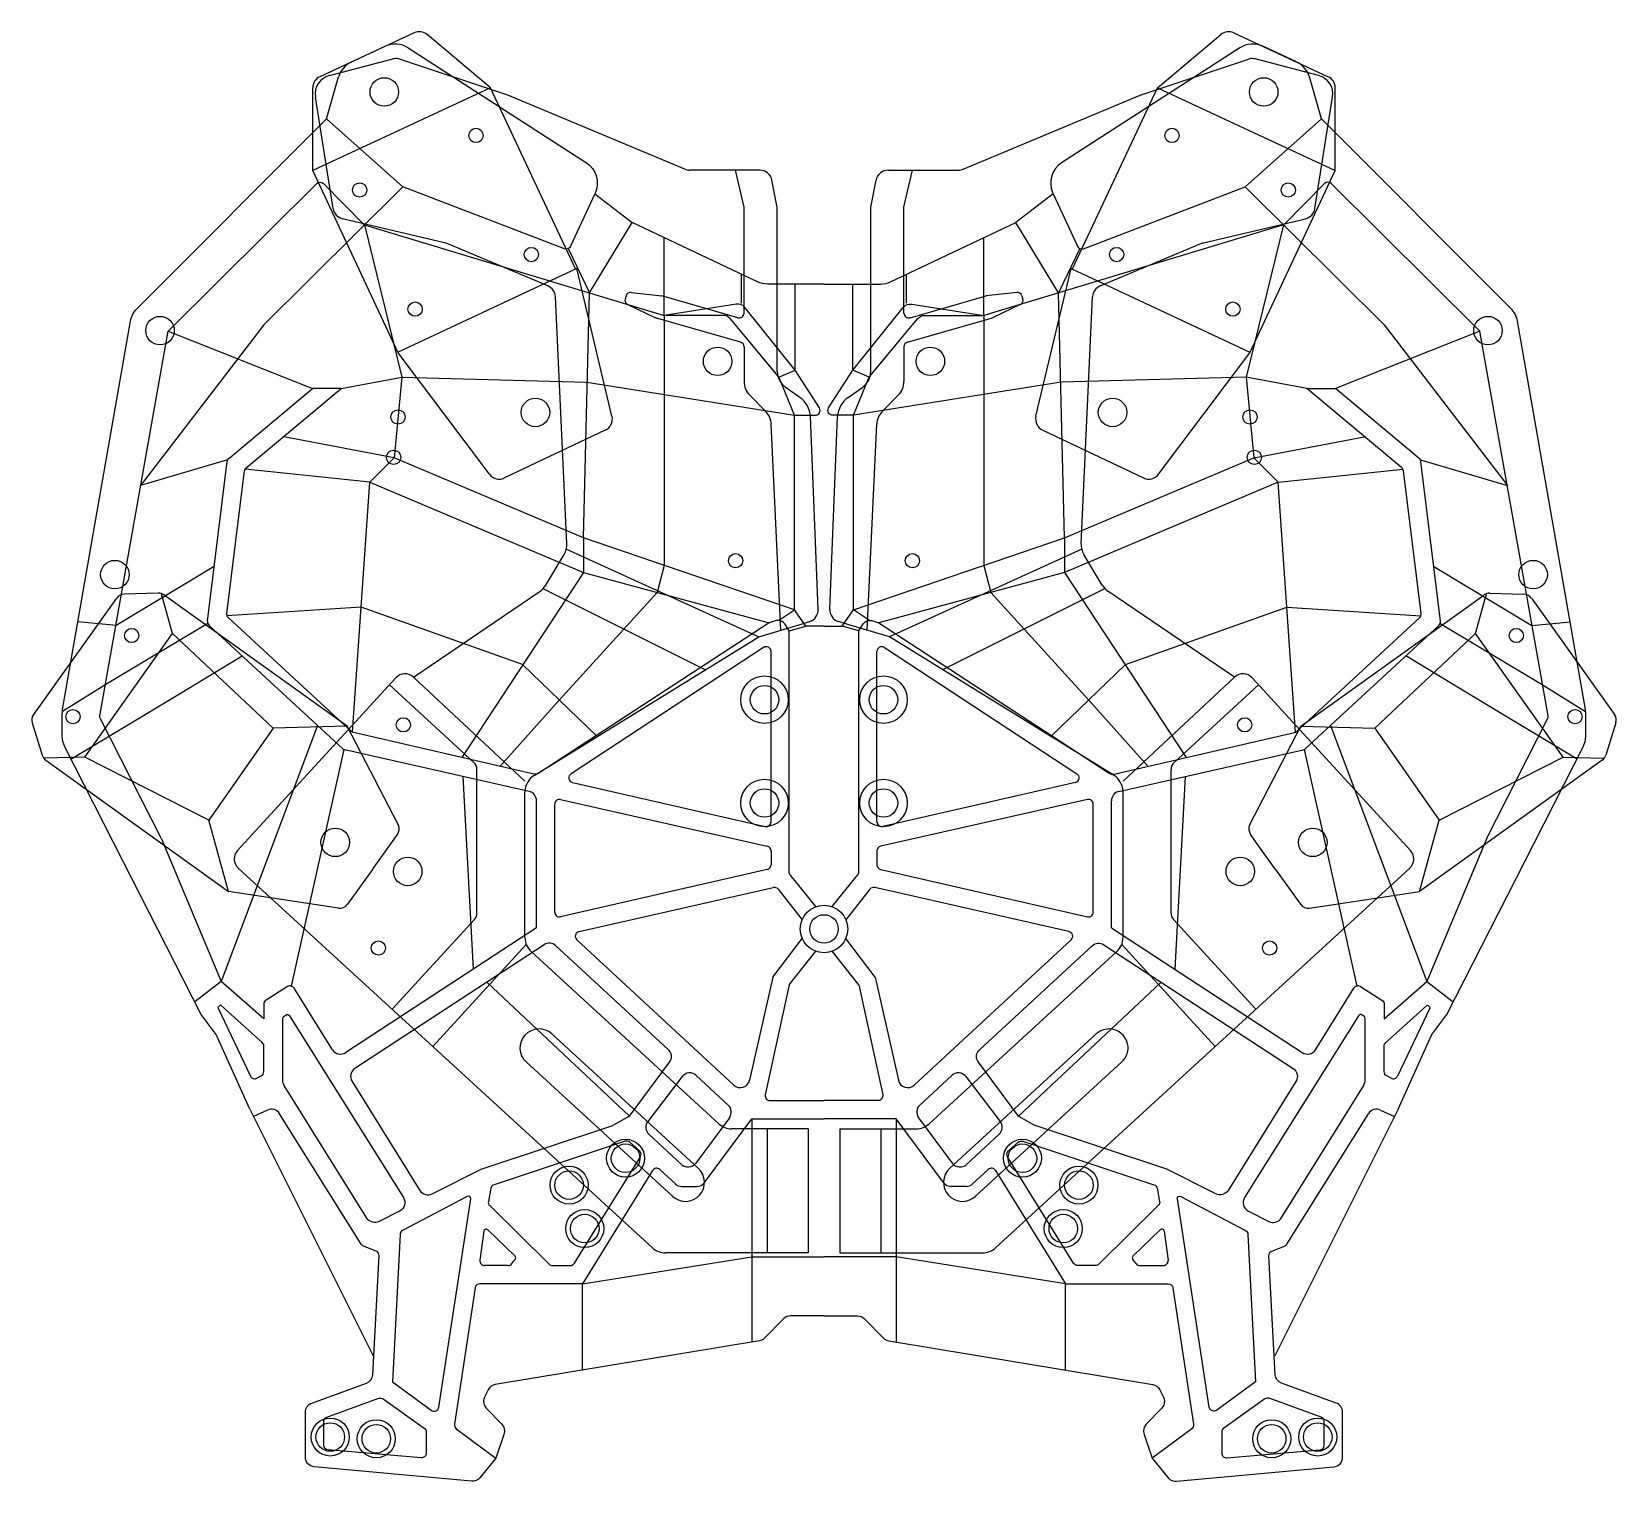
# Model space of a CAD drawing. Header units: inches. Extents: x 84 to 417, y -382 to -77.
import ezdxf

# ---------------------------------------------------------------- set-up
doc = ezdxf.new("R2010")
doc.units = ezdxf.units.IN
doc.header["$MEASUREMENT"] = 0
doc.layers.add('Addition', color=2, linetype='Continuous')

msp = doc.modelspace()

# ---------------------------------------------------------------- linework, layer by layer
for p, q in [((151.03, -83.66), (158.14, -80.36)), ((349.81, -83.66), (342.7, -80.36)), ((145.79, -95.65), (148.33, -86.81)), ((355.05, -95.65), (352.51, -86.81)), ((161.83, -109.93), (145.79, -95.65)), ((339.01, -109.93), (355.05, -95.65))]:
    msp.add_line(p, q)
at = {"color": 7}
for p, q in [((196.63, -122.89), (201.1, -132.21)), ((216.81, -136.96), (216.81, -120.7)), ((284.03, -136.96), (284.03, -120.7)), ((304.21, -122.89), (299.74, -132.21)), ((233.07, -134.4), (233.07, -128.38)), ((267.77, -134.4), (267.77, -128.38)), ((132.6, -138.97), (106.67, -172.76)), ((368.24, -138.97), (394.17, -172.76)), ((112.51, -140.25), (142.83, -152.3)), ((388.33, -140.25), (358.01, -152.3)), ((125.23, -167.03), (142.83, -152.3)), ((148.86, -152.3), (142.83, -152.3)), ((351.98, -152.3), (358.01, -152.3)), ((375.6, -167.03), (358.01, -152.3)), ((160, -166.92), (136.8, -162.53)), ((340.84, -166.92), (364.03, -162.53)), ((125, -167.32), (106.67, -172.76)), ((120.79, -201.3), (124.88, -167.67)), ((375.84, -167.32), (394.17, -172.76)), ((380.05, -201.3), (375.96, -167.67)), ((199.82, -191.03), (174.25, -229.93)), ((301.02, -191.03), (326.59, -229.93)), ((240.83, -201.14), (244.21, -198.88)), ((260.01, -201.14), (256.63, -198.88)), ((120.85, -201.76), (99.72, -214.41)), ((121.11, -202.15), (149.21, -228.11)), ((250.42, -202.35), (246.58, -202.35)), ((250.42, -202.35), (246.58, -202.35)), ((250.42, -202.35), (254.25, -202.35)), ((250.42, -202.35), (254.26, -202.35)), ((379.73, -202.15), (351.63, -228.11)), ((379.99, -201.76), (401.11, -214.41)), ((114.16, -216.96), (128.04, -208.56)), ((237.73, -206.8), (197.22, -233.39)), ((239.28, -243.48), (239.28, -207.64)), ((261.56, -243.48), (261.56, -207.64)), ((263.11, -206.8), (303.62, -233.39)), ((386.68, -216.96), (372.8, -208.56)), ((99.72, -214.41), (90.25, -220.24)), ((401.11, -214.41), (410.59, -220.24)), ((92.05, -230.3), (114.16, -216.96)), ((194.71, -217.88), (182.29, -231.76)), ((306.13, -217.88), (318.55, -231.76)), ((408.79, -230.3), (386.68, -216.96)), ((143.91, -223.22), (123.65, -277.06)), ((356.93, -223.22), (377.19, -277.06)), ((149.42, -228.26), (138.36, -278.01)), ((188.4, -237.07), (149.67, -228.35)), ((312.44, -237.07), (351.17, -228.35)), ((351.41, -228.26), (362.48, -278.01)), ((174.43, -233.95), (176.63, -274.5)), ((197.55, -235.21), (238.06, -244.45)), ((303.29, -235.21), (262.78, -244.45)), ((326.41, -233.95), (324.21, -274.5)), ((189.96, -265.74), (189.96, -239.03)), ((193.79, -262.47), (193.79, -239.77)), ((195.01, -238.79), (238.5, -248.57)), ((305.83, -238.79), (262.34, -248.57)), ((307.04, -262.47), (307.04, -239.77)), ((310.88, -265.74), (310.88, -239.03)), ((111.05, -246.92), (123.65, -277.06)), ((239.28, -249.55), (239.28, -252.52)), ((261.56, -249.55), (261.56, -252.52)), ((389.79, -246.92), (377.19, -277.06)), ((238.5, -253.49), (195.02, -263.44)), ((262.34, -253.49), (305.82, -263.44)), ((198.9, -266.56), (239.76, -257.29)), ((240.76, -257.65), (245.81, -264.08)), ((260.08, -257.65), (255.03, -264.08)), ((301.94, -266.56), (261.08, -257.29)), ((189.96, -265.74), (149.84, -292.01)), ((310.88, -265.74), (351, -292.01)), ((231.47, -298.84), (198.44, -268.27)), ((239.64, -276.15), (245.86, -268.05)), ((261.2, -276.15), (254.98, -268.05)), ((269.37, -298.84), (302.4, -268.27)), ((243.11, -277.79), (248.71, -270.71)), ((257.73, -277.79), (252.13, -270.71)), ((239.64, -276.15), (234.78, -297.81)), ((261.2, -276.15), (266.06, -297.81)), ((147.05, -291.4), (138.98, -278.46)), ((179.55, -277.24), (209.5, -305.37)), ((321.29, -277.24), (291.34, -305.37)), ((353.79, -291.4), (361.86, -278.46)), ((122.98, -282.67), (129.78, -296.94)), ((377.86, -282.67), (371.06, -296.94)), ((220.59, -297.06), (213.35, -306.48)), ((223.53, -296.81), (230.29, -303.06)), ((277.31, -296.81), (270.55, -303.06)), ((280.25, -297.06), (287.48, -306.48)), ((129.68, -303.91), (155.62, -355.79)), ((133.38, -304.1), (130.45, -305.45)), ((209.5, -305.37), (206.03, -307.38)), ((230.53, -305.72), (223.44, -315.27)), ((225.26, -319.36), (235.26, -305.92)), ((235.26, -305.92), (250.42, -305.92)), ((265.58, -305.92), (250.42, -305.92)), ((275.57, -319.36), (265.58, -305.92)), ((270.3, -305.72), (277.4, -315.27)), ((291.34, -305.37), (294.81, -307.38)), ((371.16, -303.91), (345.22, -355.79)), ((367.46, -304.1), (370.39, -305.45)), ((178.33, -316.56), (206.03, -307.38)), ((220.47, -315.55), (213.58, -309.17)), ((280.37, -315.55), (287.26, -309.17)), ((322.51, -316.56), (294.81, -307.38)), ((214.35, -316.82), (199.64, -340.63)), ((219.16, -319.64), (215.88, -316.61)), ((281.68, -319.64), (284.96, -316.61)), ((286.49, -316.82), (301.2, -340.63)), ((220.51, -320.17), (223.66, -320.17)), ((280.32, -320.17), (277.18, -320.17)), ((178.87, -329.56), (178.05, -335.66)), ((179.71, -329.26), (185.44, -334.83)), ((321.13, -329.26), (315.4, -334.83)), ((321.97, -329.56), (322.78, -335.66)), ((184.78, -336.4), (185.48, -335.5)), ((316.06, -336.4), (315.36, -335.5)), ((183.99, -336.79), (179.05, -336.79)), ((316.85, -336.79), (321.79, -336.79))]:
    msp.add_line(p, q, dxfattribs=at)
for points in [[(162.96, -80.69), (200.46, -104.88, -0.367276), (202.33, -111.08), (202.2, -111.39), (210.05, -117.41)], [(337.88, -80.69), (300.38, -104.88, 0.367276), (298.51, -111.08), (298.64, -111.39), (290.79, -117.41)], [(129.68, -303.91), (122.56, -288.2), (119.45, -284), (103.01, -251.85), (90.77, -227.71, -0.117894), (90.23, -225.45), (90.23, -220.69, -0.043259), (90.3, -219.83), (104.57, -138.15, -0.154326), (105.96, -135.48), (145.79, -95.65)], [(371.16, -303.91), (378.28, -288.2), (381.39, -284), (397.83, -251.85), (410.07, -227.71, 0.117894), (410.61, -225.45), (410.61, -220.69, 0.043259), (410.54, -219.83), (396.27, -138.15, 0.154326), (394.88, -135.48), (355.05, -95.65)], [(111.05, -246.92), (98.23, -221.83, -0.163413), (98.14, -221.2), (112.51, -140.25), (143.73, -109.24, -0.414155), (145.14, -109.24), (153.59, -117.75, 0.124479), (154.02, -118.01), (216.81, -136.96)], [(202.2, -111.39), (197.11, -122.41, -0.394637), (195.84, -122.93), (161.83, -109.93), (132.6, -138.97)], [(389.79, -246.92), (402.61, -221.83, 0.163413), (402.7, -221.2), (388.33, -140.25), (357.11, -109.24, 0.414155), (355.7, -109.24), (347.24, -117.75, -0.124479), (346.82, -118.01), (284.03, -136.96)], [(298.64, -111.39), (303.73, -122.41, 0.394637), (304.99, -122.93), (339.01, -109.93), (368.24, -138.97)], [(250.42, -130.38), (238.57, -130.38, -0.11098), (236.43, -129.9), (210.05, -117.41)], [(250.42, -130.38), (262.27, -130.38, 0.11098), (264.4, -129.9), (290.79, -117.41)], [(148.86, -152.3), (161.65, -149.93), (200.55, -151.02), (244.21, -157.97), (248.6, -157.97, 0.591397), (249.45, -156.43), (244.39, -148.47), (233.79, -135.3, 0.268405), (231.92, -134.58), (216.81, -136.96)], [(351.98, -152.3), (339.19, -149.93), (300.29, -151.02), (256.63, -157.97), (252.24, -157.97, -0.591397), (251.39, -156.43), (256.45, -148.47), (267.05, -135.3, -0.268405), (268.92, -134.58), (284.03, -136.96)], [(246.58, -202.35), (244.21, -198.88), (244.21, -157.97), (241.04, -150.21, 0.076436), (240.73, -149.69), (230.74, -137.68, 0.222928), (229.21, -136.96), (216.81, -136.96)], [(254.25, -202.35), (256.63, -198.88), (256.63, -157.97), (259.8, -150.21, -0.076436), (260.11, -149.69), (270.1, -137.68, -0.222928), (271.63, -136.96), (284.03, -136.96)], [(243.11, -203.27), (242.33, -202.05, 0.348867), (239.97, -201.24), (238.91, -201.62), (190.67, -233.12, -0.204172), (189.13, -233.4), (151.49, -224.7, -0.130441), (151.04, -224.46), (125.13, -200.51, -0.241661), (124.81, -199.65), (128.54, -169.68, -0.189673), (128.89, -169.04), (148.86, -152.3)], [(257.73, -203.27), (258.51, -202.05, -0.348867), (260.87, -201.24), (261.93, -201.62), (310.17, -233.12, 0.204172), (311.71, -233.4), (349.35, -224.7, 0.130441), (349.8, -224.46), (375.71, -200.51, 0.241661), (376.03, -199.65), (372.3, -169.68, 0.189673), (371.95, -169.04), (351.98, -152.3)], [(248.71, -261.31), (243.34, -254.69, -0.171991), (243.11, -254.06), (243.11, -203.27), (246.58, -202.35)], [(252.13, -261.31), (257.5, -254.69, 0.171991), (257.73, -254.06), (257.73, -203.27), (254.25, -202.35)], [(209.5, -305.37), (217.93, -294.03, 0.383366), (217.68, -291.37), (194.03, -269.53, 0.343784), (191.58, -269.33), (151.78, -295.35, 0.407678), (151.17, -298.08), (165.43, -320.99, 0.387575), (168.03, -321.73), (178.33, -316.56)], [(291.34, -305.37), (282.91, -294.03, -0.383366), (283.16, -291.37), (306.81, -269.53, -0.343784), (309.26, -269.33), (349.06, -295.35, -0.407678), (349.67, -298.08), (335.41, -320.99, -0.387575), (332.81, -321.73), (322.51, -316.56)], [(137.6, -278.14), (133.07, -280.97, 0.258601), (132.6, -281.82), (132.6, -284.91), (123.65, -277.06), (118.1, -281.36)], [(243.11, -277.79), (238.08, -300.87, 0.478576), (239.06, -302.09), (250.42, -302.09)], [(257.73, -277.79), (262.76, -300.87, -0.478576), (261.78, -302.09), (250.42, -302.09)], [(363.24, -278.14), (367.77, -280.97, -0.258601), (368.24, -281.82), (368.24, -284.91), (377.19, -277.06), (382.74, -281.36)], [(131.15, -297.39), (132.08, -296.89, 0.275867), (132.6, -296.01), (132.6, -290.66, 0.212631), (132.27, -289.91), (123.61, -282.12, 0.398712), (123.34, -282.13), (123.02, -282.44)], [(369.68, -297.39), (368.76, -296.89, -0.275867), (368.24, -296.01), (368.24, -290.66, -0.212631), (368.57, -289.91), (377.23, -282.12, -0.398712), (377.5, -282.13), (377.82, -282.44)], [(156.89, -327.55, -0.389945), (154.28, -326.83), (136.92, -298.92, -0.140006), (136.62, -297.86), (136.62, -284.82, -0.250765), (136.84, -284.4), (137.29, -284.1, -0.42262), (137.99, -284.25), (161.95, -322.52, -0.439795), (161.17, -325.36), (156.89, -327.55)], [(343.95, -327.55, 0.389945), (346.56, -326.83), (363.92, -298.92, 0.140006), (364.22, -297.86), (364.22, -284.82, 0.250765), (363.99, -284.4), (363.55, -284.1, 0.42262), (362.85, -284.25), (338.89, -322.52, 0.439795), (339.67, -325.36), (343.95, -327.55)], [(250.42, -347.38), (243.39, -347.38, 0.198934), (241.98, -347.97), (237.9, -352.05, -0.156476), (236.82, -352.61), (181.28, -361.83, 0.240125), (179.82, -362.91), (179.03, -364.5, 0.116405), (178.82, -365.39), (178.82, -365.39, 0.193626), (179.37, -366.78), (182.64, -370.18, -0.193626), (183.2, -371.57), (183.2, -371.71, -0.083176), (183.09, -372.36), (181.37, -377.34), (178.03, -381.45, -0.249455), (176.3, -382.17), (143.19, -379.15, -0.387788), (141.37, -377.16), (141.37, -367.6, -0.315381), (142.69, -365.72), (154.19, -361.54, 0.300601), (155.51, -359.76), (156.86, -334.77, 0.321499), (156.23, -333.78), (153.55, -332.71, -0.159239), (153.07, -332.31), (135.91, -304.86)], [(250.42, -347.38), (257.45, -347.38, -0.198934), (258.86, -347.97), (262.94, -352.05, 0.156476), (264.02, -352.61), (319.56, -361.83, -0.240125), (321.02, -362.91), (321.81, -364.5, -0.116405), (322.02, -365.39), (322.02, -365.39, -0.193626), (321.46, -366.78), (318.2, -370.18, 0.193626), (317.64, -371.57), (317.64, -371.71, 0.083176), (317.75, -372.36), (319.47, -377.34), (322.81, -381.45, 0.249455), (324.54, -382.17), (357.65, -379.15, 0.387788), (359.47, -377.16), (359.47, -367.6, 0.315381), (358.15, -365.72), (346.65, -361.54, -0.300601), (345.33, -359.76), (343.98, -334.77, -0.321499), (344.61, -333.78), (347.29, -332.71, 0.159239), (347.77, -332.31), (364.93, -304.86)], [(199.64, -340.63), (178.03, -340.63, 0.370827), (177.04, -341.48), (172.7, -370.17, 0.276094), (173.08, -371.12), (181.37, -377.34)], [(301.2, -340.63), (322.81, -340.63, -0.370827), (323.8, -341.48), (328.14, -370.17, -0.276094), (327.75, -371.12), (319.47, -377.34)]]:
    msp.add_lwpolyline(points, format="xyb", dxfattribs=at)
for points in [[(153.8, -117.91), (161.65, -149.93), (160, -166.92)], [(244.21, -198.88), (199.82, -183.72), (201.1, -132.21), (210.05, -117.41)], [(256.63, -198.88), (301.02, -183.72), (299.74, -132.21), (290.79, -117.41)], [(347.04, -117.91), (339.19, -149.93), (340.84, -166.92)], [(240.92, -149.93), (244.39, -148.47), (244.39, -130.38)], [(259.92, -149.93), (256.45, -148.47), (256.45, -130.38)], [(216.81, -136.96), (216.81, -189.57), (215.35, -195.23), (194.71, -217.88)], [(284.03, -136.96), (284.03, -189.57), (285.49, -195.23), (306.13, -217.88)], [(151.25, -224.61), (154.89, -172.03), (128.65, -169.33)], [(199.82, -183.72), (160, -166.92), (154.89, -172.03), (199.82, -191.03)], [(301.02, -183.72), (340.84, -166.92), (345.95, -172.03), (301.02, -191.03)], [(349.59, -224.61), (345.95, -172.03), (372.19, -169.33)], [(199.82, -183.72), (199.82, -191.03), (238.91, -201.62)], [(301.02, -183.72), (301.02, -191.03), (261.93, -201.62)], [(122.19, -189.75), (101.55, -202.17), (93.51, -201.44)], [(378.65, -189.75), (399.29, -202.17), (407.33, -201.44)], [(202.56, -225.37), (187.04, -210.39), (153.06, -198.33), (124.86, -200.12)], [(298.28, -225.37), (313.8, -210.39), (347.78, -198.33), (375.97, -200.12)], [(235.26, -305.92), (235.26, -334.96), (235.26, -352.86)], [(265.58, -305.92), (265.58, -334.96), (265.58, -352.86)], [(199.64, -358.89), (199.64, -340.63), (235.26, -334.96), (250.42, -334.96)], [(301.2, -358.89), (301.2, -340.63), (265.58, -334.96), (250.42, -334.96)]]:
    msp.add_lwpolyline(points, dxfattribs=at)
for points in [[(180.11, -324.2), (192.59, -336.5, 0.197094), (193.29, -336.79), (197.07, -336.79, 0.259518), (197.92, -336.32), (211.8, -313.95, 0.365788), (211.61, -312.67), (209.57, -310.87, 0.266857), (208.59, -310.67), (181.02, -319.8, 0.272085), (180.35, -320.56), (179.83, -323.3, 0.250209)], [(320.73, -324.2), (308.25, -336.5, -0.197094), (307.55, -336.79), (303.77, -336.79, -0.259518), (302.92, -336.32), (289.04, -313.95, -0.365788), (289.23, -312.67), (291.27, -310.87, -0.266857), (292.25, -310.67), (319.82, -319.8, -0.272085), (320.49, -320.56), (321.01, -323.3, -0.250209)], [(161.25, -330.24), (159.64, -361.27), (167.81, -367.24, 0.562465), (169.39, -366.58), (176.11, -322.79, 0.615192), (175.38, -322.27), (161.79, -329.4, 0.264932)], [(339.59, -330.24), (341.2, -361.27), (333.03, -367.24, -0.562465), (331.45, -366.58), (324.73, -322.79, -0.615192), (325.46, -322.27), (339.05, -329.4, -0.264932)], [(165.68, -377.25), (146.12, -375.59, -0.389653), (145.21, -374.6), (145.21, -369.64, -0.315384), (145.87, -368.7), (156.77, -364.73, -0.246634), (157.69, -364.86), (166.34, -371.02, -0.242682), (166.76, -371.83), (166.76, -376.25, -0.439209)], [(335.16, -377.25), (354.72, -375.59, 0.389653), (355.63, -374.6), (355.63, -369.64, 0.315384), (354.97, -368.7), (344.07, -364.73, 0.246634), (343.15, -364.86), (334.5, -371.02, 0.242682), (334.08, -371.83), (334.08, -376.25, 0.439209)]]:
    msp.add_lwpolyline(points, format="xyb", close=True, dxfattribs=at)
for centre, radius in [((157.94, -89.96), 3), ((342.9, -89.96), 3), ((110.78, -140.16), 3), ((390.06, -140.16), 3), ((228.05, -146.62), 3), ((272.79, -146.62), 3), ((189.73, -157.37), 3), ((311.11, -157.37), 3), ((160.83, -158.33), 1.5), ((340.01, -158.33), 1.5), ((159.91, -166.82), 1.5), ((340.93, -166.82), 1.5), ((101.28, -191.48), 3), ((231.83, -188.56), 1.5), ((269.01, -188.56), 1.5), ((399.56, -191.48), 3), ((237.91, -217.79), 5), ((262.93, -217.79), 5), ((237.91, -217.79), 3), ((262.93, -217.79), 3), ((161.94, -223.07), 1.5), ((338.9, -223.07), 1.5), ((237.91, -239.52), 5), ((237.91, -239.52), 3), ((262.93, -239.52), 5), ((262.93, -239.52), 3), ((147.63, -247.8), 3), ((353.21, -247.8), 3), ((162.87, -253.91), 3), ((337.97, -253.91), 3), ((250.42, -266.01), 5), ((250.42, -266.01), 5), ((250.42, -266.01), 3), ((250.42, -266.01), 3), ((250.42, -266.01), 3), ((250.42, -266.01), 3), ((156.71, -270.03), 1.5), ((344.13, -270.03), 1.5), ((208.68, -314.23), 4), ((208.68, -314.23), 3), ((292.16, -314.23), 4), ((292.16, -314.23), 3), ((196.81, -319.89), 4), ((304.03, -319.89), 4), ((196.81, -319.89), 3), ((304.03, -319.89), 3), ((200.1, -329.03), 4), ((200.1, -329.03), 3), ((300.74, -329.03), 4), ((300.74, -329.03), 3), ((146.58, -372.87), 4), ((146.58, -372.87), 3), ((156.26, -373.23), 4), ((344.58, -373.23), 4), ((354.26, -372.87), 4), ((354.26, -372.87), 3), ((156.26, -373.23), 3), ((344.58, -373.23), 3)]:
    msp.add_circle(centre, radius)
for centre, start, end in [((160.25, -84.89), 57.1674, 114.9474), ((340.59, -84.89), 65.0526, 122.8326), ((153.14, -88.2), 114.9474, 163.9139), ((347.7, -88.2), 16.0861, 65.0526)]:
    msp.add_arc(centre, 5, start, end)
for centre, radius, start, end in [((125.88, -167.79), 1, 129.9184, 173.0624), ((374.96, -167.79), 1, 6.9376, 50.0816), ((121.79, -201.42), 1, 173.0624, 227.2756), ((379.05, -201.42), 1, 312.7244, 6.9376), ((238.28, -207.64), 1, 0, 123.2845), ((262.56, -207.64), 1, 56.7155, 180), ((149.89, -227.37), 1, 227.2756, 257.3033), ((350.95, -227.37), 1, 282.6967, 312.7244), ((197.77, -234.23), 1, 123.2845, 257.1442), ((303.07, -234.23), 1, 282.8558, 56.7155), ((187.96, -239.03), 2, 0, 77.4014), ((194.79, -239.77), 1, 77.3248, 180), ((306.04, -239.77), 1, 0, 102.6752), ((312.88, -239.03), 2, 102.5986, 180), ((238.28, -243.48), 1, 257.1442, 0), ((262.56, -243.48), 1, 180, 282.8558), ((238.28, -249.55), 1, 0, 77.3248), ((262.56, -249.55), 1, 102.6752, 180), ((238.28, -252.52), 1, 282.8928, 0), ((262.56, -252.52), 1, 180, 257.1072), ((239.98, -258.27), 1, 38.0918, 102.783), ((260.86, -258.27), 1, 77.217, 141.9082), ((194.79, -262.47), 1, 180, 282.8928), ((306.04, -262.47), 1, 257.1072, 0), ((199.12, -267.54), 1, 102.783, 227.2084), ((301.72, -267.54), 1, 312.7916, 77.217), ((138.13, -278.99), 1, 31.9452, 122.0035), ((362.71, -278.99), 1, 57.9965, 148.0548), ((123.16, -282.58), 0.2, 134.9673, 205.464), ((377.68, -282.58), 0.2, 334.536, 45.0327), ((148.74, -290.34), 2, 211.9452, 303.2254), ((352.09, -290.34), 2, 236.7746, 328.0548), ((222.18, -298.28), 2, 47.247, 142.4681), ((278.66, -298.28), 2, 37.5319, 132.753), ((130.68, -296.51), 1, 205.464, 298.3104), ((232.82, -297.38), 2, 227.2084, 347.3395), ((268.01, -297.38), 2, 192.6605, 312.7916), ((370.16, -296.51), 1, 241.6896, 334.536), ((228.93, -304.53), 2, 323.3908, 47.247), ((271.91, -304.53), 2, 132.753, 216.6092), ((134.21, -305.92), 2, 32.0054, 114.6864), ((214.94, -307.7), 2, 142.4681, 227.2019), ((285.9, -307.7), 2, 312.7981, 37.5319), ((366.62, -305.92), 2, 65.3136, 147.9946), ((215.2, -317.34), 1, 47.2931, 148.2977), ((221.83, -314.08), 2, 227.2019, 323.3908), ((279.01, -314.08), 2, 216.6092, 312.7981), ((285.64, -317.34), 1, 31.7023, 132.7069), ((220.51, -318.17), 2, 227.2931, 270), ((223.66, -318.17), 2, 270, 323.3656), ((277.18, -318.17), 2, 216.6344, 270), ((280.32, -318.17), 2, 270, 312.7069), ((179.36, -329.62), 0.5, 45.7784, 172.4077), ((321.48, -329.62), 0.5, 7.5923, 134.2216), ((179.05, -335.79), 1, 172.4077, 270), ((183.99, -335.79), 1, 270, 322.119), ((185.09, -335.19), 0.5, 322.119, 45.7784), ((315.75, -335.19), 0.5, 134.2216, 217.881), ((316.85, -335.79), 1, 217.881, 270), ((321.79, -335.79), 1, 270, 7.5923)]:
    msp.add_arc(centre, radius, start, end, dxfattribs=at)
at = {"layer": 'Addition'}
for p, q in [((164.21, -77.53), (144.4, -86.75)), ((180.27, -89.09), (166.99, -77.9)), ((320.57, -89.09), (333.85, -77.9)), ((336.63, -77.53), (356.44, -86.75)), ((146.39, -86.53), (159.73, -83.03)), ((183.94, -90.62), (160.96, -83)), ((316.9, -90.62), (339.88, -83)), ((354.45, -86.53), (341.11, -83.03)), ((180.27, -89.09), (142.89, -106.48)), ((142.89, -106.48), (142.89, -89.12)), ((198.21, -127.31), (180.21, -88.96)), ((302.63, -127.31), (320.63, -88.96)), ((320.57, -89.09), (357.95, -106.48)), ((357.95, -106.48), (357.95, -89.12)), ((147.18, -114.49), (143.45, -91.03)), ((221.14, -106.2), (183.94, -90.62)), ((279.7, -106.2), (316.9, -90.62)), ((353.65, -114.49), (357.39, -91.03)), ((160.89, -144.83), (142.89, -106.48)), ((236.91, -106.41), (222.15, -106.41)), ((233.6, -114.21), (231.82, -106.41)), ((263.93, -106.41), (278.69, -106.41)), ((267.24, -114.21), (269.02, -106.41)), ((339.95, -144.83), (357.95, -106.48)), ((240.58, -114.21), (239.47, -108.52)), ((260.26, -114.21), (261.37, -108.52)), ((170.88, -121.8), (149.16, -116.62)), ((233.6, -136.48), (233.6, -114.21)), ((240.58, -148.76), (240.58, -114.21)), ((260.26, -148.76), (260.26, -114.21)), ((267.24, -136.48), (267.24, -114.21)), ((329.96, -121.8), (351.68, -116.62)), ((192.34, -130.75), (171.29, -121.93)), ((308.5, -130.75), (329.55, -121.93)), ((198.43, -127.07), (160.83, -144.71)), ((205.83, -158.13), (198.43, -127.07)), ((295, -158.13), (302.41, -127.07)), ((302.41, -127.07), (340.01, -144.71)), ((196.34, -185), (193.94, -133.04)), ((208.79, -132.84), (208.6, -133.52)), ((209.87, -132.12), (216.29, -132.86)), ((232.32, -137.44), (216.29, -132.86)), ((268.52, -137.44), (284.55, -132.86)), ((290.97, -132.12), (284.55, -132.86)), ((292.05, -132.84), (292.24, -133.52)), ((304.5, -185), (306.9, -133.04)), ((209.13, -134.7), (214.97, -137.47)), ((291.71, -134.7), (285.87, -137.47)), ((232.87, -142.59), (214.97, -137.47)), ((267.97, -142.59), (285.87, -137.47)), ((180.05, -170.36), (160.89, -144.83)), ((233.6, -143.55), (233.6, -150.88)), ((267.24, -143.55), (267.24, -150.88)), ((320.79, -170.36), (339.95, -144.83)), ((245.37, -154.22), (242.27, -152.02)), ((255.47, -154.22), (258.57, -152.02)), ((238.17, -157.15), (234.75, -153.69)), ((262.66, -157.15), (266.09, -153.69)), ((241.35, -203.18), (239.33, -159.78)), ((249.21, -198.74), (247.57, -158.24)), ((251.63, -198.74), (253.27, -158.24)), ((259.49, -203.18), (261.51, -159.78)), ((204.42, -161.1), (183.25, -171.15)), ((296.42, -161.1), (317.59, -171.15)), ((196.23, -186.13), (236.68, -204.59)), ((304.61, -186.13), (264.16, -204.59)), ((191.9, -193.69), (195.77, -187.24)), ((308.94, -193.69), (305.07, -187.24)), ((101.66, -196.45), (84.16, -220.87)), ((110.39, -195.39), (103.22, -195.61)), ((113.43, -203.87), (111.11, -195.5)), ((150.11, -223.34), (111.62, -195.77)), ((164.06, -213.03), (190.72, -194.94)), ((191.45, -194.44), (225.47, -211.51)), ((309.39, -194.44), (275.37, -211.51)), ((336.78, -213.03), (310.12, -194.94)), ((350.73, -223.34), (389.22, -195.77)), ((387.41, -203.87), (389.73, -195.5)), ((390.44, -195.39), (397.62, -195.61)), ((399.18, -196.45), (416.68, -220.87)), ((236.68, -204.59), (245.41, -201.95)), ((245.41, -201.95), (247.36, -201.36)), ((255.43, -201.95), (253.48, -201.36)), ((264.16, -204.59), (255.43, -201.95)), ((95, -229.86), (113.43, -203.87)), ((113.43, -203.87), (134.55, -223.76)), ((189.43, -233.74), (236.68, -204.59)), ((311.41, -233.74), (264.16, -204.59)), ((387.41, -203.87), (366.28, -223.76)), ((405.84, -229.86), (387.41, -203.87)), ((127.07, -249.5), (160.37, -213.19)), ((187.53, -234.91), (164.06, -213.03)), ((313.31, -234.91), (336.78, -213.03)), ((373.77, -249.5), (340.47, -213.19)), ((176.8, -230.97), (159.02, -214.66)), ((324.04, -230.97), (341.82, -214.66)), ((83.88, -222.63), (85.99, -229.46)), ((416.96, -222.63), (414.85, -229.46)), ((134.55, -223.76), (121.04, -243.11)), ((150.11, -223.34), (134.55, -223.76)), ((160.86, -244.07), (150.11, -223.34)), ((339.98, -244.07), (350.73, -223.34)), ((350.73, -223.34), (366.28, -223.76)), ((366.28, -223.76), (379.8, -243.11)), ((95, -229.86), (86.33, -230.1)), ((121.04, -243.11), (95, -229.86)), ((379.8, -243.11), (405.84, -229.86)), ((405.84, -229.86), (414.51, -230.1)), ((86.74, -230.49), (125.2, -258.1)), ((177.44, -262.69), (177.44, -232.44)), ((323.4, -262.69), (323.4, -232.44)), ((414.1, -230.49), (375.64, -258.1)), ((187.53, -267.82), (187.53, -237.14)), ((313.31, -267.82), (313.31, -237.14)), ((125.2, -258.1), (121.04, -243.11)), ((375.64, -258.1), (379.8, -243.11)), ((155.46, -253.47), (160.71, -246.15)), ((345.38, -253.47), (340.13, -246.15)), ((214.37, -333.1), (127.23, -253.19)), ((286.47, -333.1), (373.61, -253.19)), ((155.46, -253.47), (150.21, -260.8)), ((345.38, -253.47), (350.63, -260.8)), ((148.29, -261.61), (125.2, -258.1)), ((352.55, -261.61), (375.64, -258.1)), ((176.92, -264.04), (159.63, -282.9)), ((323.92, -264.04), (341.21, -282.9)), ((168.15, -290.71), (187.8, -269.27)), ((332.69, -290.71), (313.04, -269.27)), ((228.32, -306.98), (188.82, -270.76)), ((272.52, -306.98), (312.02, -270.76)), ((193.17, -288.1), (223.98, -316.35)), ((307.67, -288.1), (276.86, -316.35)), ((187.76, -293.99), (218.57, -322.24)), ((313.08, -293.99), (282.27, -322.24)), ((247.12, -308.04), (231.02, -308.04)), ((238.49, -308.04), (238.49, -334.15)), ((247.12, -308.04), (247.12, -334.15)), ((253.72, -308.04), (269.81, -308.04)), ((253.72, -308.04), (253.72, -334.15)), ((262.35, -308.04), (262.35, -334.15)), ((247.12, -334.15), (217.08, -334.15)), ((253.72, -334.15), (283.76, -334.15))]:
    msp.add_line(p, q, dxfattribs=at)
for centre, radius in [((157.94, -89.96), 3), ((342.9, -89.96), 3), ((177.23, -99.11), 1.5), ((323.61, -99.11), 1.5), ((152.77, -110.59), 1.5), ((348.06, -110.59), 1.5), ((188.88, -124.16), 1.5), ((311.96, -124.16), 1.5), ((164.43, -135.64), 1.5), ((336.41, -135.64), 1.5), ((228.05, -146.62), 3), ((272.79, -146.62), 3), ((231.83, -188.56), 1.5), ((269.01, -188.56), 1.5), ((104.83, -204.29), 1.5), ((396.01, -204.29), 1.5), ((92.46, -221.35), 1.5), ((408.38, -221.35), 1.5), ((161.94, -223.07), 1.5), ((338.9, -223.07), 1.5), ((147.63, -247.8), 3), ((353.21, -247.8), 3), ((162.87, -253.91), 3), ((337.97, -253.91), 3), ((156.71, -270.03), 1.5), ((344.13, -270.03), 1.5)]:
    msp.add_circle(centre, radius, dxfattribs=at)
for centre, radius, start, end in [((165.31, -79.9), 2.61, 49.8949, 114.9474), ((335.53, -79.9), 2.61, 65.0526, 130.1051), ((160.39, -85.55), 2.61, 77.5467, 104.7163), ((160.39, -85.55), 2.61, 77.5467, 104.7163), ((340.45, -85.55), 2.61, 75.2837, 102.4533), ((340.45, -85.55), 2.61, 75.2837, 102.4533), ((147.4, -90.4), 4, 104.7163, 189.0323), ((353.43, -90.4), 4, 350.9677, 75.2837), ((145.5, -89.12), 2.61, 114.9474, 180), ((355.34, -89.12), 2.61, 0, 65.0526), ((222.15, -103.8), 2.61, 247.2723, 270), ((236.91, -109.02), 2.61, 11.0449, 90), ((263.93, -109.02), 2.61, 90, 168.9551), ((278.69, -103.8), 2.61, 270, 292.7277), ((149.76, -114.08), 2.61, 189.0323, 256.5913), ((351.08, -114.08), 2.61, 283.4087, 350.9677), ((170.28, -124.34), 2.61, 67.2723, 76.5913), ((330.56, -124.34), 2.61, 103.4087, 112.7277), ((191.33, -133.16), 2.61, 2.6392, 67.2723), ((209.75, -133.12), 1, 83.4807, 164.0382), ((291.08, -133.12), 1, 15.9618, 96.5193), ((309.51, -133.16), 2.61, 112.7277, 177.3608), ((209.56, -133.79), 1, 164.0382, 244.5962), ((232.6, -136.48), 1, 254.0382, 0), ((268.24, -136.48), 1, 180, 285.9618), ((291.28, -133.79), 1, 295.4038, 15.9618), ((232.6, -143.55), 1, 0, 74.0382), ((268.24, -143.55), 1, 105.9618, 180), ((244.58, -148.76), 4, 180, 234.6375), ((256.26, -148.76), 4, 305.3625, 0), ((237.6, -150.88), 4, 180, 224.6674), ((263.24, -150.88), 4, 315.3326, 360), ((242.35, -158.48), 5.22, 2.6695, 54.6375), ((258.49, -158.48), 5.22, 125.3625, 177.3305), ((203.3, -158.74), 2.61, 295.4063, 13.4011), ((235.33, -159.97), 4, 2.6695, 44.6674), ((265.51, -159.97), 4, 135.3326, 177.3305), ((297.54, -158.74), 2.61, 166.5989, 244.5937), ((182.13, -168.79), 2.61, 216.8882, 295.4063), ((318.71, -168.79), 2.61, 244.5937, 323.1118), ((192.34, -185.18), 4, 329.0263, 2.6392), ((308.5, -185.18), 4, 177.3608, 210.9737), ((103.29, -197.61), 2, 91.7734, 144.3815), ((110.46, -197.39), 2, 54.3815, 91.7734), ((188.47, -191.63), 4, 304.162, 329.0263), ((312.37, -191.63), 4, 210.9737, 235.838), ((390.38, -197.39), 2, 88.2266, 125.6185), ((397.55, -197.61), 2, 35.6185, 88.2266), ((246.6, -198.87), 2.61, 286.8126, 2.6695), ((254.24, -198.87), 2.61, 177.3305, 253.1874), ((162.29, -214.95), 2.61, 47.4787, 137.4787), ((338.55, -214.95), 2.61, 42.5213, 132.5213), ((85.79, -222.04), 2, 144.3815, 197.1946), ((415.05, -222.04), 2, 342.8054, 35.6185), ((87.9, -228.87), 2, 197.1946, 234.3341), ((412.94, -228.87), 2, 305.6659, 342.8054), ((175.44, -232.44), 2, 0, 47.4787), ((325.4, -232.44), 2, 132.5213, 180), ((191.53, -237.14), 4, 121.6672, 180), ((309.31, -237.14), 4, 0, 58.3328), ((159.08, -244.99), 2, 324.3815, 27.4109), ((341.76, -244.99), 2, 152.5891, 215.6185), ((129, -251.26), 2.61, 137.4787, 227.4787), ((371.84, -251.26), 2.61, 312.5213, 42.5213), ((148.59, -259.63), 2, 261.352, 324.3815), ((175.44, -262.69), 2, 317.4787, 0), ((325.4, -262.69), 2, 180, 222.5213), ((352.25, -259.63), 2, 215.6185, 278.648), ((191.53, -267.82), 4, 180, 227.4787), ((309.31, -267.82), 4, 312.5213, 0), ((190.47, -291.04), 4, 47.4787, 227.4787), ((310.37, -291.04), 4, 312.5213, 132.5213), ((231.02, -304.04), 4, 227.4787, 270), ((269.81, -304.04), 4, 270, 312.5213), ((221.28, -319.3), 4, 227.4787, 47.4787), ((279.56, -319.3), 4, 132.5213, 312.5213), ((217.08, -330.15), 4, 227.4787, 270), ((283.76, -330.15), 4, 270, 312.5213)]:
    msp.add_arc(centre, radius, start, end, dxfattribs=at)

doc.saveas('drawing.dxf')
